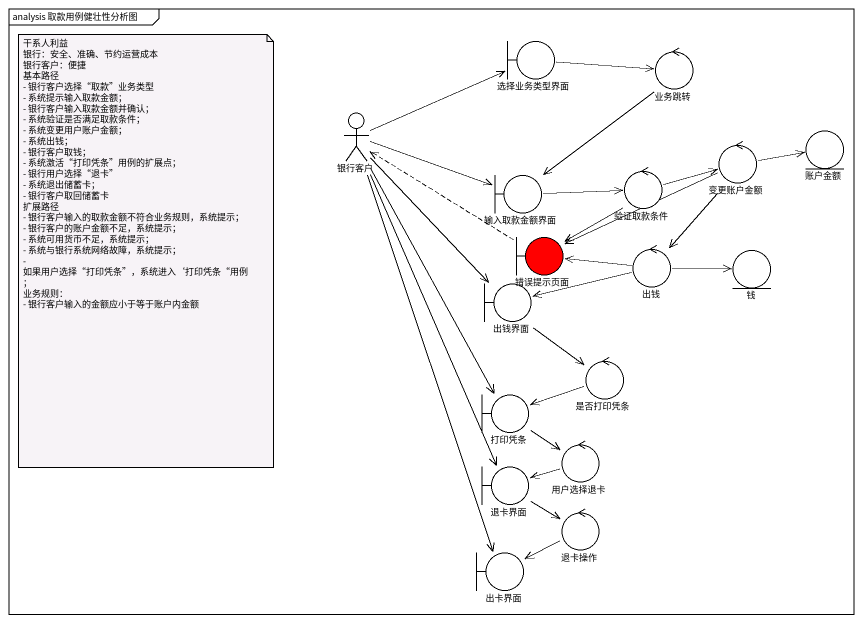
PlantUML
@startuml
mainframe analysis 取款用例健壮性分析图
boundary 选择业务类型界面
control 业务跳转
actor 银行客户
control 变更账户金额
entity 账户金额
boundary 输入取款金额界面
control 验证取款条件
boundary 错误提示页面 #FF0000
control 出钱
entity 钱
boundary 出钱界面
control 是否打印凭条
boundary 打印凭条
control 用户选择退卡
boundary 退卡界面
control 退卡操作
boundary 出卡界面
选择业务类型界面 -right-> 业务跳转
业务跳转 --> 输入取款金额界面
银行客户 -right-> 选择业务类型界面
银行客户 -right-> 输入取款金额界面
银行客户 --> 出钱界面
银行客户 --> 打印凭条
银行客户 --> 退卡界面
银行客户 --> 出卡界面
变更账户金额 -right-> 账户金额
变更账户金额 -left-> 错误提示页面
变更账户金额 --> 出钱
输入取款金额界面 -right-> 验证取款条件
验证取款条件 -right-> 变更账户金额
验证取款条件 --> 错误提示页面
错误提示页面 .left.> 银行客户
出钱 -left-> 错误提示页面
出钱 -right-> 钱
出钱 -left-> 出钱界面
出钱界面 --> 是否打印凭条
是否打印凭条 -left-> 打印凭条
打印凭条 --> 用户选择退卡
用户选择退卡 -left-> 退卡界面
退卡界面 --> 退卡操作
退卡操作 -left-> 出卡界面
note as N1
  干系人利益
  银行：安全、准确、节约运营成本
  银行客户：便捷
  基本路径
  - 银行客户选择“取款”业务类型
  - 系统提示输入取款金额；
  - 银行客户输入取款金额并确认；
  - 系统验证是否满足取款条件；
  - 系统变更用户账户金额；
  - 系统出钱；
  - 银行客户取钱；
  - 系统激活“打印凭条”用例的扩展点；
  - 银行用户选择“退卡”
  - 系统退出储蓄卡；
  - 银行客户取回储蓄卡
  扩展路径
  - 银行客户输入的取款金额不符合业务规则，系统提示；
  - 银行客户的账户金额不足，系统提示；
  - 系统可用货币不足，系统提示；
  - 系统与银行系统网络故障，系统提示；
  - 如果用户选择“打印凭条”，系统进入‘打印凭条“用例；
  业务规则：
  - 银行客户输入的金额应小于等于账户内金额
end note
@enduml
